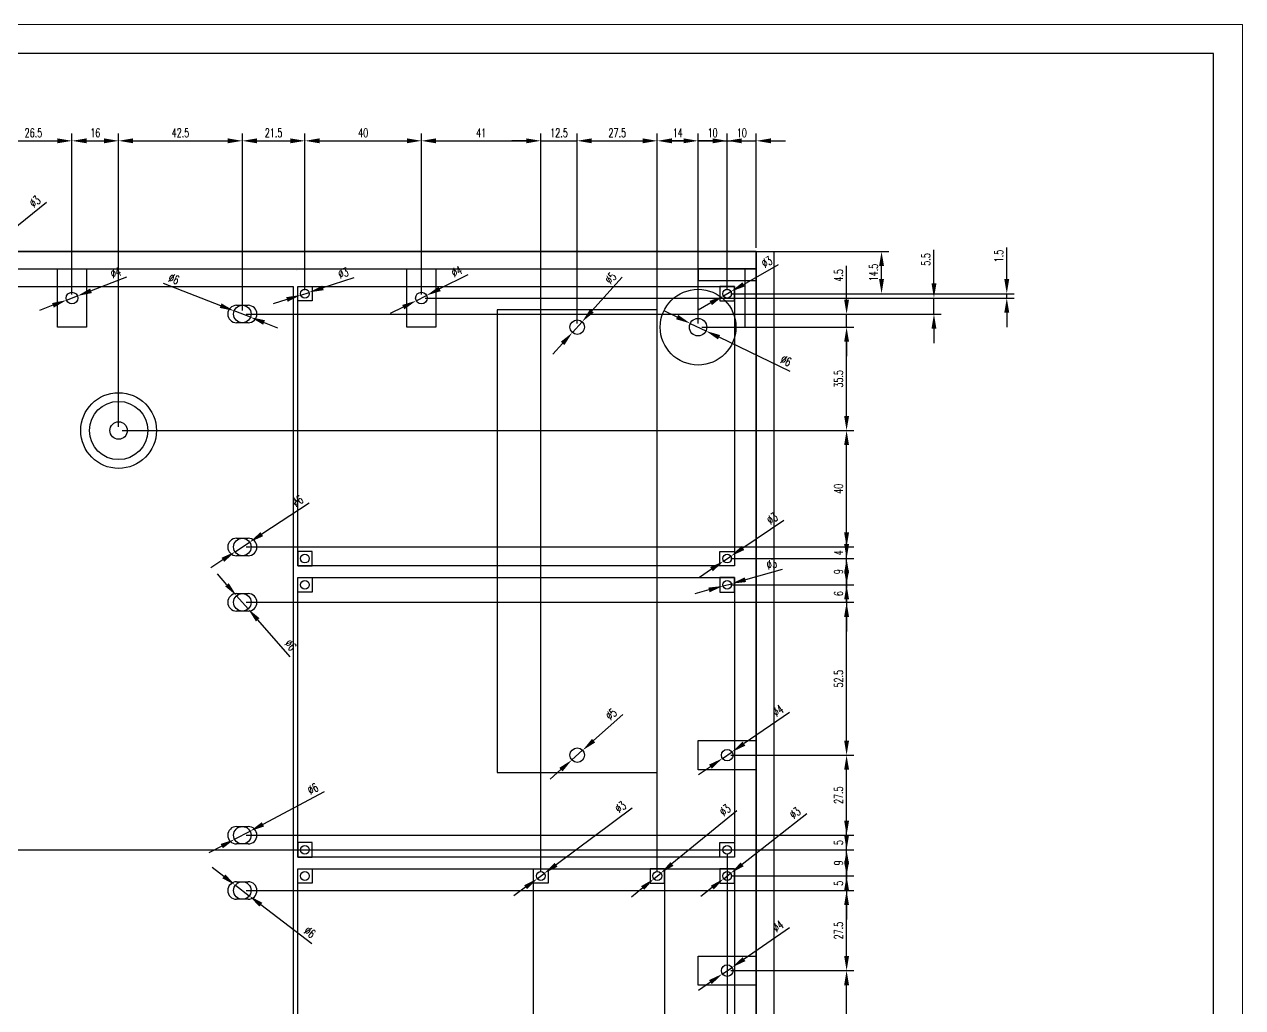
# Model space of a CAD drawing. Header units: millimetres. Extents: x 0 to 420, y 0 to 297.
# Drawn here: x 210.8 to 420, y 128.1 to 297 of the extents above; entities that cross this region are included whole.
import ezdxf

# ---------------------------------------------------------------- set-up
doc = ezdxf.new("R2010")
doc.units = ezdxf.units.MM
for name, color, linetype, lineweight in [('BZ', 4, 'Continuous', 15), ('CSX', 7, 'Continuous', 30), ('XSX', 7, 'Continuous', 15)]:
    doc.layers.add(name, color=color, linetype=linetype, lineweight=lineweight)
doc.layers.add('LKX', color=2, linetype='Continuous')
doc.styles.get("Standard").update_dxf_attribs({"font": 'txt.shx', "width": 0.67})
doc.dimstyles.new('ISO-25', dxfattribs={"dimtxt": 1.5, "dimasz": 2.5, "dimexe": 1.25, "dimexo": 0.625, "dimtad": 1, "dimlfac": 2, "dimdsep": 46, "dimtxsty": 'Standard', "dimcen": 2.5, "dimadec": 0, "dimazin": 0, "dimtfac": 1, "dimtmove": 0, "dimatfit": 3, "dimfxl": 1, "dimarcsym": 0})

# ---------------------------------------------------------------- blocks, each defined once
blk = doc.blocks.new('*D13')
at = {"layer": 'BZ', "color": 0, "lineweight": -2, "transparency": 16777216}
for p, q in [((205.75, 247.88), (205.75, 278.25)), ((219, 250.62), (219, 278.25)), ((208.25, 277), (216.5, 277))]:
    blk.add_line(p, q, dxfattribs=at)
at = {"layer": 'BZ', "color": 0, "transparency": 16777216}
for points in [[(208.25, 277.42), (208.25, 276.58), (205.75, 277)], [(216.5, 277.42), (216.5, 276.58), (219, 277)]]:
    blk.add_solid(points, dxfattribs=at)
at = {"layer": 'BZ', "color": 0, "transparency": 16777216, "insert": (212.38, 278.38), "char_height": 1.5, "attachment_point": 5}
blk.add_mtext('26.5', dxfattribs=at)
blk = doc.blocks.new('*D14')
at = {"layer": 'BZ', "color": 0, "lineweight": -2, "transparency": 16777216}
for p, q in [((219, 250.62), (219, 278.25)), ((227, 227.88), (227, 278.25)), ((221.5, 277), (224.5, 277))]:
    blk.add_line(p, q, dxfattribs=at)
at = {"layer": 'BZ', "color": 0, "transparency": 16777216}
for points in [[(221.5, 277.42), (221.5, 276.58), (219, 277)], [(224.5, 277.42), (224.5, 276.58), (227, 277)]]:
    blk.add_solid(points, dxfattribs=at)
at = {"layer": 'BZ', "color": 0, "transparency": 16777216, "insert": (223, 278.38), "char_height": 1.5, "attachment_point": 5}
blk.add_mtext('16', dxfattribs=at)
blk = doc.blocks.new('*D15')
at = {"layer": 'BZ', "color": 0, "lineweight": -2, "transparency": 16777216}
for p, q in [((227, 227.88), (227, 278.25)), ((248.25, 247.88), (248.25, 278.25)), ((229.5, 277), (245.75, 277))]:
    blk.add_line(p, q, dxfattribs=at)
at = {"layer": 'BZ', "color": 0, "transparency": 16777216}
for points in [[(229.5, 277.42), (229.5, 276.58), (227, 277)], [(245.75, 277.42), (245.75, 276.58), (248.25, 277)]]:
    blk.add_solid(points, dxfattribs=at)
at = {"layer": 'BZ', "color": 0, "transparency": 16777216, "insert": (237.62, 278.38), "char_height": 1.5, "attachment_point": 5}
blk.add_mtext('42.5', dxfattribs=at)
blk = doc.blocks.new('*D16')
at = {"layer": 'BZ', "color": 0, "lineweight": -2, "transparency": 16777216}
for p, q in [((248.25, 247.88), (248.25, 278.25)), ((259, 251.38), (259, 278.25)), ((250.75, 277), (256.5, 277))]:
    blk.add_line(p, q, dxfattribs=at)
at = {"layer": 'BZ', "color": 0, "transparency": 16777216}
for points in [[(250.75, 277.42), (250.75, 276.58), (248.25, 277)], [(256.5, 277.42), (256.5, 276.58), (259, 277)]]:
    blk.add_solid(points, dxfattribs=at)
at = {"layer": 'BZ', "color": 0, "transparency": 16777216, "insert": (253.62, 278.38), "char_height": 1.5, "attachment_point": 5}
blk.add_mtext('21.5', dxfattribs=at)
blk = doc.blocks.new('*D17')
at = {"layer": 'BZ', "color": 0, "lineweight": -2, "transparency": 16777216}
for p, q in [((259, 251.38), (259, 278.25)), ((279, 250.62), (279, 278.25)), ((261.5, 277), (276.5, 277))]:
    blk.add_line(p, q, dxfattribs=at)
at = {"layer": 'BZ', "color": 0, "transparency": 16777216}
for points in [[(261.5, 277.42), (261.5, 276.58), (259, 277)], [(276.5, 277.42), (276.5, 276.58), (279, 277)]]:
    blk.add_solid(points, dxfattribs=at)
at = {"layer": 'BZ', "color": 0, "transparency": 16777216, "insert": (269, 278.38), "char_height": 1.5, "attachment_point": 5}
blk.add_mtext('40', dxfattribs=at)
blk = doc.blocks.new('*D18')
at = {"layer": 'BZ', "color": 0, "lineweight": -2, "transparency": 16777216}
for p, q in [((279, 250.62), (279, 278.25)), ((299.5, 151.38), (299.5, 278.25)), ((281.5, 277), (297, 277))]:
    blk.add_line(p, q, dxfattribs=at)
at = {"layer": 'BZ', "color": 0, "transparency": 16777216}
for points in [[(281.5, 277.42), (281.5, 276.58), (279, 277)], [(297, 277.42), (297, 276.58), (299.5, 277)]]:
    blk.add_solid(points, dxfattribs=at)
at = {"layer": 'BZ', "color": 0, "transparency": 16777216, "insert": (289.25, 278.38), "char_height": 1.5, "attachment_point": 5}
blk.add_mtext('41', dxfattribs=at)
blk = doc.blocks.new('*D19')
at = {"layer": 'BZ', "color": 0, "lineweight": -2, "transparency": 16777216}
for p, q in [((299.5, 151.38), (299.5, 278.25)), ((305.75, 245.62), (305.75, 278.25)), ((297, 277), (294.5, 277)), ((299.5, 277), (305.75, 277)), ((308.25, 277), (310.75, 277))]:
    blk.add_line(p, q, dxfattribs=at)
at = {"layer": 'BZ', "color": 0, "transparency": 16777216}
for points in [[(297, 277.42), (297, 276.58), (299.5, 277)], [(308.25, 277.42), (308.25, 276.58), (305.75, 277)]]:
    blk.add_solid(points, dxfattribs=at)
at = {"layer": 'BZ', "color": 0, "transparency": 16777216, "insert": (302.62, 278.38), "char_height": 1.5, "attachment_point": 5}
blk.add_mtext('12.5', dxfattribs=at)
blk = doc.blocks.new('*D20')
at = {"layer": 'BZ', "color": 0, "lineweight": -2, "transparency": 16777216}
for p, q in [((305.75, 245.62), (305.75, 278.25)), ((319.5, 151.38), (319.5, 278.25)), ((308.25, 277), (317, 277))]:
    blk.add_line(p, q, dxfattribs=at)
at = {"layer": 'BZ', "color": 0, "transparency": 16777216}
for points in [[(308.25, 277.42), (308.25, 276.58), (305.75, 277)], [(317, 277.42), (317, 276.58), (319.5, 277)]]:
    blk.add_solid(points, dxfattribs=at)
at = {"layer": 'BZ', "color": 0, "transparency": 16777216, "insert": (312.62, 278.38), "char_height": 1.5, "attachment_point": 5}
blk.add_mtext('27.5', dxfattribs=at)
blk = doc.blocks.new('*D21')
at = {"layer": 'BZ', "color": 0, "lineweight": -2, "transparency": 16777216}
for p, q in [((319.5, 151.38), (319.5, 278.25)), ((326.5, 245.62), (326.5, 278.25)), ((322, 277), (324, 277))]:
    blk.add_line(p, q, dxfattribs=at)
at = {"layer": 'BZ', "color": 0, "transparency": 16777216}
for points in [[(322, 277.42), (322, 276.58), (319.5, 277)], [(324, 277.42), (324, 276.58), (326.5, 277)]]:
    blk.add_solid(points, dxfattribs=at)
at = {"layer": 'BZ', "color": 0, "transparency": 16777216, "insert": (323, 278.38), "char_height": 1.5, "attachment_point": 5}
blk.add_mtext('14', dxfattribs=at)
blk = doc.blocks.new('*D22')
at = {"layer": 'BZ', "color": 0, "lineweight": -2, "transparency": 16777216}
for p, q in [((326.5, 245.62), (326.5, 278.25)), ((331.5, 251.38), (331.5, 278.25)), ((324, 277), (321.5, 277)), ((326.5, 277), (331.5, 277)), ((334, 277), (336.5, 277))]:
    blk.add_line(p, q, dxfattribs=at)
at = {"layer": 'BZ', "color": 0, "transparency": 16777216}
for points in [[(324, 277.42), (324, 276.58), (326.5, 277)], [(334, 277.42), (334, 276.58), (331.5, 277)]]:
    blk.add_solid(points, dxfattribs=at)
at = {"layer": 'BZ', "color": 0, "transparency": 16777216, "insert": (329, 278.38), "char_height": 1.5, "attachment_point": 5}
blk.add_mtext('10', dxfattribs=at)
blk = doc.blocks.new('*D23')
at = {"layer": 'BZ', "color": 0, "lineweight": -2, "transparency": 16777216}
for p, q in [((331.5, 251.38), (331.5, 278.25)), ((336.5, 258.62), (336.5, 278.25)), ((329, 277), (326.5, 277)), ((331.5, 277), (336.5, 277)), ((339, 277), (341.5, 277))]:
    blk.add_line(p, q, dxfattribs=at)
at = {"layer": 'BZ', "color": 0, "transparency": 16777216}
for points in [[(329, 277.42), (329, 276.58), (331.5, 277)], [(339, 277.42), (339, 276.58), (336.5, 277)]]:
    blk.add_solid(points, dxfattribs=at)
at = {"layer": 'BZ', "color": 0, "transparency": 16777216, "insert": (334, 278.38), "char_height": 1.5, "attachment_point": 5}
blk.add_mtext('10', dxfattribs=at)
blk = doc.blocks.new('*D36')
at = {"layer": 'BZ', "color": 0, "lineweight": -2, "transparency": 16777216}
for p, q in [((332.13, 134.5), (353.25, 134.5)), ((352, 110.75), (352, 132)), ((248.88, 108.25), (353.25, 108.25))]:
    blk.add_line(p, q, dxfattribs=at)
at = {"layer": 'BZ', "color": 0, "transparency": 16777216}
for points in [[(351.58, 132), (352.42, 132), (352, 134.5)], [(351.58, 110.75), (352.42, 110.75), (352, 108.25)]]:
    blk.add_solid(points, dxfattribs=at)
at = {"layer": 'BZ', "color": 0, "transparency": 16777216, "insert": (350.63, 121.37), "char_height": 1.5, "attachment_point": 5, "rotation": 90}
blk.add_mtext('52.5', dxfattribs=at)
blk = doc.blocks.new('*D37')
at = {"layer": 'BZ', "color": 0, "lineweight": -2, "transparency": 16777216}
for p, q in [((248.88, 148.25), (353.25, 148.25)), ((352, 137), (352, 145.75)), ((332.13, 134.5), (353.25, 134.5))]:
    blk.add_line(p, q, dxfattribs=at)
at = {"layer": 'BZ', "color": 0, "transparency": 16777216}
for points in [[(351.58, 145.75), (352.42, 145.75), (352, 148.25)], [(351.58, 137), (352.42, 137), (352, 134.5)]]:
    blk.add_solid(points, dxfattribs=at)
at = {"layer": 'BZ', "color": 0, "transparency": 16777216, "insert": (350.63, 141.37), "char_height": 1.5, "attachment_point": 5, "rotation": 90}
blk.add_mtext('27.5', dxfattribs=at)
blk = doc.blocks.new('*D38')
at = {"layer": 'BZ', "color": 0, "lineweight": -2, "transparency": 16777216}
for p, q in [((352, 153.25), (352, 155.75)), ((332.13, 150.75), (353.25, 150.75)), ((352, 148.25), (352, 150.75)), ((248.88, 148.25), (353.25, 148.25)), ((352, 145.75), (352, 143.25))]:
    blk.add_line(p, q, dxfattribs=at)
at = {"layer": 'BZ', "color": 0, "transparency": 16777216}
for points in [[(351.58, 153.25), (352.42, 153.25), (352, 150.75)], [(351.58, 145.75), (352.42, 145.75), (352, 148.25)]]:
    blk.add_solid(points, dxfattribs=at)
at = {"layer": 'BZ', "color": 0, "transparency": 16777216, "insert": (350.63, 149.5), "char_height": 1.5, "attachment_point": 5, "rotation": 90}
blk.add_mtext('5', dxfattribs=at)
blk = doc.blocks.new('*D39')
at = {"layer": 'BZ', "color": 0, "lineweight": -2, "transparency": 16777216}
for p, q in [((352, 157.75), (352, 160.25)), ((195.88, 155.25), (353.25, 155.25)), ((352, 150.75), (352, 155.25)), ((332.13, 150.75), (353.25, 150.75)), ((352, 148.25), (352, 145.75))]:
    blk.add_line(p, q, dxfattribs=at)
at = {"layer": 'BZ', "color": 0, "transparency": 16777216}
for points in [[(351.58, 157.75), (352.42, 157.75), (352, 155.25)], [(351.58, 148.25), (352.42, 148.25), (352, 150.75)]]:
    blk.add_solid(points, dxfattribs=at)
at = {"layer": 'BZ', "color": 0, "transparency": 16777216, "insert": (350.63, 153), "char_height": 1.5, "attachment_point": 5, "rotation": 90}
blk.add_mtext('9', dxfattribs=at)
blk = doc.blocks.new('*D40')
at = {"layer": 'BZ', "color": 0, "lineweight": -2, "transparency": 16777216}
for p, q in [((352, 160.25), (352, 162.75)), ((248.88, 157.75), (353.25, 157.75)), ((352, 155.25), (352, 157.75)), ((195.88, 155.25), (353.25, 155.25)), ((352, 152.75), (352, 150.25))]:
    blk.add_line(p, q, dxfattribs=at)
at = {"layer": 'BZ', "color": 0, "transparency": 16777216}
for points in [[(351.58, 160.25), (352.42, 160.25), (352, 157.75)], [(351.58, 152.75), (352.42, 152.75), (352, 155.25)]]:
    blk.add_solid(points, dxfattribs=at)
at = {"layer": 'BZ', "color": 0, "transparency": 16777216, "insert": (350.63, 156.5), "char_height": 1.5, "attachment_point": 5, "rotation": 90}
blk.add_mtext('5', dxfattribs=at)
blk = doc.blocks.new('*D41')
at = {"layer": 'BZ', "color": 0, "lineweight": -2, "transparency": 16777216}
for p, q in [((332.13, 171.5), (353.25, 171.5)), ((352, 160.25), (352, 169)), ((248.88, 157.75), (353.25, 157.75))]:
    blk.add_line(p, q, dxfattribs=at)
at = {"layer": 'BZ', "color": 0, "transparency": 16777216}
for points in [[(351.58, 169), (352.42, 169), (352, 171.5)], [(351.58, 160.25), (352.42, 160.25), (352, 157.75)]]:
    blk.add_solid(points, dxfattribs=at)
at = {"layer": 'BZ', "color": 0, "transparency": 16777216, "insert": (350.63, 164.62), "char_height": 1.5, "attachment_point": 5, "rotation": 90}
blk.add_mtext('27.5', dxfattribs=at)
blk = doc.blocks.new('*D42')
at = {"layer": 'BZ', "color": 0, "lineweight": -2, "transparency": 16777216}
for p, q in [((248.88, 197.75), (353.25, 197.75)), ((352, 174), (352, 195.25)), ((332.13, 171.5), (353.25, 171.5))]:
    blk.add_line(p, q, dxfattribs=at)
at = {"layer": 'BZ', "color": 0, "transparency": 16777216}
for points in [[(351.58, 195.25), (352.42, 195.25), (352, 197.75)], [(351.58, 174), (352.42, 174), (352, 171.5)]]:
    blk.add_solid(points, dxfattribs=at)
at = {"layer": 'BZ', "color": 0, "transparency": 16777216, "insert": (350.63, 184.62), "char_height": 1.5, "attachment_point": 5, "rotation": 90}
blk.add_mtext('52.5', dxfattribs=at)
blk = doc.blocks.new('*D43')
at = {"layer": 'BZ', "color": 0, "lineweight": -2, "transparency": 16777216}
for p, q in [((352, 203.25), (352, 205.75)), ((332.13, 200.75), (353.25, 200.75)), ((352, 197.75), (352, 200.75)), ((248.88, 197.75), (353.25, 197.75)), ((352, 195.25), (352, 192.75))]:
    blk.add_line(p, q, dxfattribs=at)
at = {"layer": 'BZ', "color": 0, "transparency": 16777216}
for points in [[(351.58, 203.25), (352.42, 203.25), (352, 200.75)], [(351.58, 195.25), (352.42, 195.25), (352, 197.75)]]:
    blk.add_solid(points, dxfattribs=at)
at = {"layer": 'BZ', "color": 0, "transparency": 16777216, "insert": (350.63, 199.25), "char_height": 1.5, "attachment_point": 5, "rotation": 90}
blk.add_mtext('6', dxfattribs=at)
blk = doc.blocks.new('*D44')
at = {"layer": 'BZ', "color": 0, "lineweight": -2, "transparency": 16777216}
for p, q in [((352, 207.75), (352, 210.25)), ((332.13, 205.25), (353.25, 205.25)), ((352, 200.75), (352, 205.25)), ((332.13, 200.75), (353.25, 200.75)), ((352, 198.25), (352, 195.75))]:
    blk.add_line(p, q, dxfattribs=at)
at = {"layer": 'BZ', "color": 0, "transparency": 16777216}
for points in [[(351.58, 207.75), (352.42, 207.75), (352, 205.25)], [(351.58, 198.25), (352.42, 198.25), (352, 200.75)]]:
    blk.add_solid(points, dxfattribs=at)
at = {"layer": 'BZ', "color": 0, "transparency": 16777216, "insert": (350.63, 203), "char_height": 1.5, "attachment_point": 5, "rotation": 90}
blk.add_mtext('9', dxfattribs=at)
blk = doc.blocks.new('*D45')
at = {"layer": 'BZ', "color": 0, "lineweight": -2, "transparency": 16777216}
for p, q in [((352, 209.75), (352, 212.25)), ((248.88, 207.25), (353.25, 207.25)), ((352, 205.25), (352, 207.25)), ((332.13, 205.25), (353.25, 205.25)), ((352, 202.75), (352, 200.25))]:
    blk.add_line(p, q, dxfattribs=at)
at = {"layer": 'BZ', "color": 0, "transparency": 16777216}
for points in [[(351.58, 209.75), (352.42, 209.75), (352, 207.25)], [(351.58, 202.75), (352.42, 202.75), (352, 205.25)]]:
    blk.add_solid(points, dxfattribs=at)
at = {"layer": 'BZ', "color": 0, "transparency": 16777216, "insert": (350.63, 206.25), "char_height": 1.5, "attachment_point": 5, "rotation": 90}
blk.add_mtext('4', dxfattribs=at)
blk = doc.blocks.new('*D46')
at = {"layer": 'BZ', "color": 0, "lineweight": -2, "transparency": 16777216}
for p, q in [((227.63, 227.25), (353.25, 227.25)), ((352, 209.75), (352, 224.75)), ((248.88, 207.25), (353.25, 207.25))]:
    blk.add_line(p, q, dxfattribs=at)
at = {"layer": 'BZ', "color": 0, "transparency": 16777216}
for points in [[(351.58, 224.75), (352.42, 224.75), (352, 227.25)], [(351.58, 209.75), (352.42, 209.75), (352, 207.25)]]:
    blk.add_solid(points, dxfattribs=at)
at = {"layer": 'BZ', "color": 0, "transparency": 16777216, "insert": (350.63, 217.25), "char_height": 1.5, "attachment_point": 5, "rotation": 90}
blk.add_mtext('40', dxfattribs=at)
blk = doc.blocks.new('*D47')
at = {"layer": 'BZ', "color": 0, "lineweight": -2, "transparency": 16777216}
for p, q in [((327.13, 245), (353.25, 245)), ((352, 229.75), (352, 242.5)), ((227.63, 227.25), (353.25, 227.25))]:
    blk.add_line(p, q, dxfattribs=at)
at = {"layer": 'BZ', "color": 0, "transparency": 16777216}
for points in [[(351.58, 242.5), (352.42, 242.5), (352, 245)], [(351.58, 229.75), (352.42, 229.75), (352, 227.25)]]:
    blk.add_solid(points, dxfattribs=at)
at = {"layer": 'BZ', "color": 0, "transparency": 16777216, "insert": (350.63, 236.12), "char_height": 1.5, "attachment_point": 5, "rotation": 90}
blk.add_mtext('35.5', dxfattribs=at)
blk = doc.blocks.new('*D48')
at = {"layer": 'BZ', "color": 0, "lineweight": -2, "transparency": 16777216}
for p, q in [((352, 249.75), (352, 255.51)), ((248.88, 247.25), (353.25, 247.25)), ((352, 245), (352, 247.25)), ((327.13, 245), (353.25, 245)), ((352, 242.5), (352, 240))]:
    blk.add_line(p, q, dxfattribs=at)
at = {"layer": 'BZ', "color": 0, "transparency": 16777216}
for points in [[(351.58, 249.75), (352.42, 249.75), (352, 247.25)], [(351.58, 242.5), (352.42, 242.5), (352, 245)]]:
    blk.add_solid(points, dxfattribs=at)
at = {"layer": 'BZ', "color": 0, "transparency": 16777216, "insert": (350.63, 253.88), "char_height": 1.5, "attachment_point": 5, "rotation": 90}
blk.add_mtext('4.5', dxfattribs=at)
blk = doc.blocks.new('*D49')
at = {"layer": 'BZ', "color": 0, "lineweight": -2, "transparency": 16777216}
for p, q in [((367, 252.5), (367, 258.26)), ((279.63, 250), (368.25, 250)), ((367, 247.25), (367, 250)), ((248.88, 247.25), (368.25, 247.25)), ((367, 244.75), (367, 242.25))]:
    blk.add_line(p, q, dxfattribs=at)
at = {"layer": 'BZ', "color": 0, "transparency": 16777216}
for points in [[(366.58, 252.5), (367.42, 252.5), (367, 250)], [(366.58, 244.75), (367.42, 244.75), (367, 247.25)]]:
    blk.add_solid(points, dxfattribs=at)
at = {"layer": 'BZ', "color": 0, "transparency": 16777216, "insert": (365.62, 256.63), "char_height": 1.5, "attachment_point": 5, "rotation": 90}
blk.add_mtext('5.5', dxfattribs=at)
blk = doc.blocks.new('*D50')
at = {"layer": 'BZ', "color": 0, "lineweight": -2, "transparency": 16777216}
for p, q in [((379.5, 253.25), (379.5, 258.68)), ((279.63, 250), (380.75, 250)), ((332.13, 250.75), (380.75, 250.75)), ((379.5, 250), (379.5, 250.75)), ((379.5, 247.5), (379.5, 245))]:
    blk.add_line(p, q, dxfattribs=at)
at = {"layer": 'BZ', "color": 0, "transparency": 16777216}
for points in [[(379.08, 253.25), (379.92, 253.25), (379.5, 250.75)], [(379.08, 247.5), (379.92, 247.5), (379.5, 250)]]:
    blk.add_solid(points, dxfattribs=at)
at = {"layer": 'BZ', "color": 0, "transparency": 16777216, "insert": (378.12, 257.21), "char_height": 1.5, "attachment_point": 5, "rotation": 90}
blk.add_mtext('1.5', dxfattribs=at)
blk = doc.blocks.new('*D51')
at = {"layer": 'BZ', "color": 0, "lineweight": -2, "transparency": 16777216}
for p, q in [((337.13, 258), (359.25, 258)), ((358, 253.25), (358, 255.5)), ((332.13, 250.75), (359.25, 250.75))]:
    blk.add_line(p, q, dxfattribs=at)
at = {"layer": 'BZ', "color": 0, "transparency": 16777216}
for points in [[(357.58, 255.5), (358.42, 255.5), (358, 258)], [(357.58, 253.25), (358.42, 253.25), (358, 250.75)]]:
    blk.add_solid(points, dxfattribs=at)
at = {"layer": 'BZ', "color": 0, "transparency": 16777216, "insert": (356.62, 254.38), "char_height": 1.5, "attachment_point": 5, "rotation": 90}
blk.add_mtext('14.5', dxfattribs=at)
blk = doc.blocks.new('*D52')
at = {"layer": 'BZ', "color": 0, "lineweight": -2, "transparency": 16777216}
for p, q in [((340.27, 255.72), (334.33, 252.35)), ((330.85, 250.38), (332.15, 251.12)), ((328.67, 249.15), (326.5, 247.92))]:
    blk.add_line(p, q, dxfattribs=at)
at = {"layer": 'BZ', "color": 0, "transparency": 16777216}
for points in [[(334.12, 252.71), (334.53, 251.99), (332.15, 251.12)], [(328.47, 249.51), (328.88, 248.79), (330.85, 250.38)]]:
    blk.add_solid(points, dxfattribs=at)
at = {"layer": 'BZ', "color": 0, "transparency": 16777216, "insert": (338.32, 256.2), "char_height": 1.5, "attachment_point": 5, "rotation": 29.5388}
blk.add_mtext('∅3', dxfattribs=at)
blk = doc.blocks.new('*D53')
at = {"layer": 'BZ', "color": 0, "lineweight": -2, "transparency": 16777216}
for p, q in [((322.9, 246.74), (320.65, 247.83)), ((325.15, 245.65), (327.85, 244.35)), ((342.32, 237.36), (330.1, 243.26))]:
    blk.add_line(p, q, dxfattribs=at)
at = {"layer": 'BZ', "color": 0, "transparency": 16777216}
for points in [[(323.08, 247.11), (322.72, 246.36), (325.15, 245.65)], [(330.28, 243.64), (329.92, 242.89), (327.85, 244.35)]]:
    blk.add_solid(points, dxfattribs=at)
at = {"layer": 'BZ', "color": 0, "transparency": 16777216, "insert": (341.6, 239.24), "char_height": 1.5, "attachment_point": 5, "rotation": 334.2307}
blk.add_mtext('∅6', dxfattribs=at)
blk = doc.blocks.new('*D54')
at = {"layer": 'BZ', "color": 0, "lineweight": -2, "transparency": 16777216}
for p, q in [((313.48, 253.59), (308.26, 247.79)), ((304.91, 244.07), (306.59, 245.93)), ((303.24, 242.21), (301.57, 240.35))]:
    blk.add_line(p, q, dxfattribs=at)
at = {"layer": 'BZ', "color": 0, "transparency": 16777216}
for points in [[(307.95, 248.07), (308.57, 247.51), (306.59, 245.93)], [(302.93, 242.49), (303.55, 241.93), (304.91, 244.07)]]:
    blk.add_solid(points, dxfattribs=at)
at = {"layer": 'BZ', "color": 0, "transparency": 16777216, "insert": (311.48, 253.42), "char_height": 1.5, "attachment_point": 5, "rotation": 48.0128}
blk.add_mtext('∅5', dxfattribs=at)
blk = doc.blocks.new('*D55')
at = {"layer": 'BZ', "color": 0, "lineweight": -2, "transparency": 16777216}
for p, q in [((286.98, 253.99), (282.13, 251.57)), ((278.11, 249.55), (279.89, 250.45)), ((275.87, 248.43), (273.63, 247.32))]:
    blk.add_line(p, q, dxfattribs=at)
at = {"layer": 'BZ', "color": 0, "transparency": 16777216}
for points in [[(281.94, 251.94), (282.32, 251.19), (279.89, 250.45)], [(275.68, 248.81), (276.06, 248.06), (278.11, 249.55)]]:
    blk.add_solid(points, dxfattribs=at)
at = {"layer": 'BZ', "color": 0, "transparency": 16777216, "insert": (285.06, 254.57), "char_height": 1.5, "attachment_point": 5, "rotation": 26.5651}
blk.add_mtext('∅4', dxfattribs=at)
blk = doc.blocks.new('*D56')
at = {"layer": 'BZ', "color": 0, "lineweight": -2, "transparency": 16777216}
for p, q in [((267.39, 253.45), (262.09, 251.74)), ((255.91, 249.76), (253.53, 248.99)), ((258.29, 250.52), (259.71, 250.98))]:
    blk.add_line(p, q, dxfattribs=at)
at = {"layer": 'BZ', "color": 0, "transparency": 16777216}
for points in [[(261.97, 252.14), (262.22, 251.35), (259.71, 250.98)], [(255.78, 250.15), (256.03, 249.36), (258.29, 250.52)]]:
    blk.add_solid(points, dxfattribs=at)
at = {"layer": 'BZ', "color": 0, "transparency": 16777216, "insert": (265.58, 254.31), "char_height": 1.5, "attachment_point": 5, "rotation": 17.8189}
blk.add_mtext('∅3', dxfattribs=at)
blk = doc.blocks.new('*D57')
at = {"layer": 'BZ', "color": 0, "lineweight": -2, "transparency": 16777216}
for p, q in [((341.21, 211.82), (334.19, 207.07)), ((330.88, 204.83), (332.12, 205.67)), ((328.81, 203.43), (326.74, 202.03))]:
    blk.add_line(p, q, dxfattribs=at)
at = {"layer": 'BZ', "color": 0, "transparency": 16777216}
for points in [[(333.96, 207.42), (334.43, 206.73), (332.12, 205.67)], [(328.57, 203.77), (329.04, 203.08), (330.88, 204.83)]]:
    blk.add_solid(points, dxfattribs=at)
at = {"layer": 'BZ', "color": 0, "transparency": 16777216, "insert": (339.23, 212.14), "char_height": 1.5, "attachment_point": 5, "rotation": 34.0772}
blk.add_mtext('∅3', dxfattribs=at)
blk = doc.blocks.new('*D58')
at = {"layer": 'BZ', "color": 0, "lineweight": -2, "transparency": 16777216}
for p, q in [((340.91, 203.4), (334.63, 201.63)), ((330.78, 200.55), (332.22, 200.95)), ((328.37, 199.87), (325.96, 199.19))]:
    blk.add_line(p, q, dxfattribs=at)
at = {"layer": 'BZ', "color": 0, "transparency": 16777216}
for points in [[(334.52, 202.03), (334.74, 201.23), (332.22, 200.95)], [(328.26, 200.27), (328.48, 199.47), (330.78, 200.55)]]:
    blk.add_solid(points, dxfattribs=at)
at = {"layer": 'BZ', "color": 0, "transparency": 16777216, "insert": (339.13, 204.32), "char_height": 1.5, "attachment_point": 5, "rotation": 15.7086}
blk.add_mtext('∅3', dxfattribs=at)
blk = doc.blocks.new('*D59')
at = {"layer": 'BZ', "color": 0, "lineweight": -2, "transparency": 16777216}
for p, q in [((342.21, 178.83), (334.39, 173.48)), ((330.67, 170.94), (332.33, 172.06)), ((328.61, 169.52), (326.55, 168.11))]:
    blk.add_line(p, q, dxfattribs=at)
at = {"layer": 'BZ', "color": 0, "transparency": 16777216}
for points in [[(334.15, 173.82), (334.62, 173.13), (332.33, 172.06)], [(328.38, 169.87), (328.85, 169.18), (330.67, 170.94)]]:
    blk.add_solid(points, dxfattribs=at)
at = {"layer": 'BZ', "color": 0, "transparency": 16777216, "insert": (340.22, 179.13), "char_height": 1.5, "attachment_point": 5, "rotation": 34.3803}
blk.add_mtext('∅4', dxfattribs=at)
blk = doc.blocks.new('*D60')
at = {"layer": 'BZ', "color": 0, "lineweight": -2, "transparency": 16777216}
for p, q in [((345.15, 161.4), (334.06, 152.75)), ((330.91, 150.29), (332.09, 151.21)), ((328.94, 148.75), (326.97, 147.21))]:
    blk.add_line(p, q, dxfattribs=at)
at = {"layer": 'BZ', "color": 0, "transparency": 16777216}
for points in [[(333.81, 153.08), (334.32, 152.42), (332.09, 151.21)], [(328.68, 149.08), (329.19, 148.42), (330.91, 150.29)]]:
    blk.add_solid(points, dxfattribs=at)
at = {"layer": 'BZ', "color": 0, "transparency": 16777216, "insert": (343.15, 161.58), "char_height": 1.5, "attachment_point": 5, "rotation": 37.9542}
blk.add_mtext('∅3', dxfattribs=at)
blk = doc.blocks.new('*D61')
at = {"layer": 'BZ', "color": 0, "lineweight": -2, "transparency": 16777216}
for p, q in [((333.13, 161.93), (322.01, 152.81)), ((318.92, 150.27), (320.08, 151.23)), ((316.99, 148.69), (315.05, 147.1))]:
    blk.add_line(p, q, dxfattribs=at)
at = {"layer": 'BZ', "color": 0, "transparency": 16777216}
for points in [[(321.75, 153.13), (322.28, 152.49), (320.08, 151.23)], [(316.72, 149.01), (317.25, 148.37), (318.92, 150.27)]]:
    blk.add_solid(points, dxfattribs=at)
at = {"layer": 'BZ', "color": 0, "transparency": 16777216, "insert": (331.13, 162.06), "char_height": 1.5, "attachment_point": 5, "rotation": 39.3518}
blk.add_mtext('∅3', dxfattribs=at)
blk = doc.blocks.new('*D62')
at = {"layer": 'BZ', "color": 0, "lineweight": -2, "transparency": 16777216}
for p, q in [((315.17, 162.37), (302.11, 152.69)), ((298.9, 150.3), (300.1, 151.2)), ((296.89, 148.81), (294.88, 147.33))]:
    blk.add_line(p, q, dxfattribs=at)
at = {"layer": 'BZ', "color": 0, "transparency": 16777216}
for points in [[(301.86, 153.02), (302.36, 152.35), (300.1, 151.2)], [(296.64, 149.15), (297.14, 148.48), (298.9, 150.3)]]:
    blk.add_solid(points, dxfattribs=at)
at = {"layer": 'BZ', "color": 0, "transparency": 16777216, "insert": (313.18, 162.6), "char_height": 1.5, "attachment_point": 5, "rotation": 36.5525}
blk.add_mtext('∅3', dxfattribs=at)
blk = doc.blocks.new('*D63')
at = {"layer": 'BZ', "color": 0, "lineweight": -2, "transparency": 16777216}
for p, q in [((262.29, 165.18), (251.79, 159.62)), ((246.92, 157.05), (249.58, 158.45)), ((244.71, 155.88), (242.51, 154.71))]:
    blk.add_line(p, q, dxfattribs=at)
at = {"layer": 'BZ', "color": 0, "transparency": 16777216}
for points in [[(251.59, 159.99), (251.98, 159.25), (249.58, 158.45)], [(244.52, 156.25), (244.91, 155.51), (246.92, 157.05)]]:
    blk.add_solid(points, dxfattribs=at)
at = {"layer": 'BZ', "color": 0, "transparency": 16777216, "insert": (260.36, 165.72), "char_height": 1.5, "attachment_point": 5, "rotation": 27.8973}
blk.add_mtext('∅6', dxfattribs=at)
blk = doc.blocks.new('*D64')
at = {"layer": 'BZ', "color": 0, "lineweight": -2, "transparency": 16777216}
for p, q in [((245.61, 200.75), (243.96, 202.63)), ((247.26, 198.88), (249.24, 196.62)), ((256.47, 188.4), (250.89, 194.75))]:
    blk.add_line(p, q, dxfattribs=at)
at = {"layer": 'BZ', "color": 0, "transparency": 16777216}
for points in [[(245.92, 201.03), (245.3, 200.48), (247.26, 198.88)], [(251.2, 195.02), (250.58, 194.47), (249.24, 196.62)]]:
    blk.add_solid(points, dxfattribs=at)
at = {"layer": 'BZ', "color": 0, "transparency": 16777216, "insert": (256.53, 190.41), "char_height": 1.5, "attachment_point": 5, "rotation": 311.3086}
blk.add_mtext('∅6', dxfattribs=at)
blk = doc.blocks.new('*D65')
at = {"layer": 'BZ', "color": 0, "lineweight": -2, "transparency": 16777216}
for p, q in [((245.08, 150.69), (243.09, 152.21)), ((247.06, 149.16), (249.44, 147.34)), ((260.16, 139.11), (251.42, 145.81))]:
    blk.add_line(p, q, dxfattribs=at)
at = {"layer": 'BZ', "color": 0, "transparency": 16777216}
for points in [[(245.33, 151.02), (244.82, 150.35), (247.06, 149.16)], [(251.68, 146.15), (251.17, 145.48), (249.44, 147.34)]]:
    blk.add_solid(points, dxfattribs=at)
at = {"layer": 'BZ', "color": 0, "transparency": 16777216, "insert": (259.84, 141.09), "char_height": 1.5, "attachment_point": 5, "rotation": 322.4959}
blk.add_mtext('∅6', dxfattribs=at)
blk = doc.blocks.new('*D66')
at = {"layer": 'BZ', "color": 0, "lineweight": -2, "transparency": 16777216}
for p, q in [((342.21, 141.83), (334.39, 136.48)), ((330.67, 133.94), (332.33, 135.06)), ((328.61, 132.52), (326.55, 131.11))]:
    blk.add_line(p, q, dxfattribs=at)
at = {"layer": 'BZ', "color": 0, "transparency": 16777216}
for points in [[(334.15, 136.82), (334.62, 136.13), (332.33, 135.06)], [(328.38, 132.87), (328.85, 132.18), (330.67, 133.94)]]:
    blk.add_solid(points, dxfattribs=at)
at = {"layer": 'BZ', "color": 0, "transparency": 16777216, "insert": (340.22, 142.13), "char_height": 1.5, "attachment_point": 5, "rotation": 34.3803}
blk.add_mtext('∅4', dxfattribs=at)
blk = doc.blocks.new('*D79')
at = {"layer": 'BZ', "color": 0, "lineweight": -2, "transparency": 16777216}
for p, q in [((234.64, 252.53), (244.52, 248.7)), ((249.65, 246.71), (246.85, 247.79)), ((251.98, 245.8), (254.31, 244.9))]:
    blk.add_line(p, q, dxfattribs=at)
at = {"layer": 'BZ', "color": 0, "transparency": 16777216}
for points in [[(244.67, 249.08), (244.37, 248.31), (246.85, 247.79)], [(252.13, 246.19), (251.83, 245.42), (249.65, 246.71)]]:
    blk.add_solid(points, dxfattribs=at)
at = {"layer": 'BZ', "color": 0, "transparency": 16777216, "insert": (236.5, 253.28), "char_height": 1.5, "attachment_point": 5, "rotation": 338.8059}
blk.add_mtext('∅6', dxfattribs=at)
blk = doc.blocks.new('*D80')
at = {"layer": 'BZ', "color": 0, "lineweight": -2, "transparency": 16777216}
for p, q in [((228.37, 253.59), (222.27, 251.25)), ((218.07, 249.64), (219.93, 250.36)), ((215.73, 248.75), (213.4, 247.85))]:
    blk.add_line(p, q, dxfattribs=at)
at = {"layer": 'BZ', "color": 0, "transparency": 16777216}
for points in [[(222.12, 251.64), (222.42, 250.86), (219.93, 250.36)], [(215.58, 249.14), (215.88, 248.36), (218.07, 249.64)]]:
    blk.add_solid(points, dxfattribs=at)
at = {"layer": 'BZ', "color": 0, "transparency": 16777216, "insert": (226.51, 254.35), "char_height": 1.5, "attachment_point": 5, "rotation": 20.9475}
blk.add_mtext('∅4', dxfattribs=at)
blk = doc.blocks.new('*D81')
at = {"layer": 'BZ', "color": 0, "lineweight": -2, "transparency": 16777216}
for p, q in [((214.64, 266.42), (197.78, 252.79)), ((194.67, 250.28), (195.83, 251.22)), ((192.72, 248.71), (190.78, 247.14))]:
    blk.add_line(p, q, dxfattribs=at)
at = {"layer": 'BZ', "color": 0, "transparency": 16777216}
for points in [[(197.52, 253.12), (198.04, 252.47), (195.83, 251.22)], [(192.46, 249.03), (192.98, 248.38), (194.67, 250.28)]]:
    blk.add_solid(points, dxfattribs=at)
at = {"layer": 'BZ', "color": 0, "transparency": 16777216, "insert": (212.64, 266.57), "char_height": 1.5, "attachment_point": 5, "rotation": 38.9458}
blk.add_mtext('∅3', dxfattribs=at)
blk = doc.blocks.new('*D87')
at = {"layer": 'BZ', "color": 0, "lineweight": -2, "transparency": 16777216}
for p, q in [((259.72, 214.8), (251.59, 209.45)), ((247, 206.43), (249.5, 208.07)), ((244.91, 205.05), (242.82, 203.68))]:
    blk.add_line(p, q, dxfattribs=at)
at = {"layer": 'BZ', "color": 0, "transparency": 16777216}
for points in [[(251.36, 209.8), (251.82, 209.1), (249.5, 208.07)], [(244.68, 205.4), (245.14, 204.7), (247, 206.43)]]:
    blk.add_solid(points, dxfattribs=at)
at = {"layer": 'BZ', "color": 0, "transparency": 16777216, "insert": (257.74, 215.15), "char_height": 1.5, "attachment_point": 5, "rotation": 33.3664}
blk.add_mtext('∅6', dxfattribs=at)
blk = doc.blocks.new('*D88')
at = {"layer": 'BZ', "color": 0, "lineweight": -2, "transparency": 16777216}
for p, q in [((313.59, 178.47), (308.55, 173.99)), ((304.82, 170.67), (306.68, 172.33)), ((302.95, 169.01), (301.08, 167.35))]:
    blk.add_line(p, q, dxfattribs=at)
at = {"layer": 'BZ', "color": 0, "transparency": 16777216}
for points in [[(308.28, 174.3), (308.83, 173.68), (306.68, 172.33)], [(302.67, 169.32), (303.22, 168.7), (304.82, 170.67)]]:
    blk.add_solid(points, dxfattribs=at)
at = {"layer": 'BZ', "color": 0, "transparency": 16777216, "insert": (311.59, 178.53), "char_height": 1.5, "attachment_point": 5, "rotation": 41.6335}
blk.add_mtext('∅5', dxfattribs=at)
blk = doc.blocks.new('*D91')
at = {"layer": 'BZ', "color": 0, "lineweight": -2, "transparency": 16777216}
for p, q in [((331.5, 154.62), (331.5, 117.25)), ((336.5, 154.62), (336.5, 117.25)), ((329, 118.5), (326.5, 118.5)), ((331.5, 118.5), (336.5, 118.5)), ((339, 118.5), (341.5, 118.5))]:
    blk.add_line(p, q, dxfattribs=at)
at = {"layer": 'BZ', "color": 0, "transparency": 16777216}
for points in [[(329, 118.92), (329, 118.08), (331.5, 118.5)], [(339, 118.92), (339, 118.08), (336.5, 118.5)]]:
    blk.add_solid(points, dxfattribs=at)
at = {"layer": 'BZ', "color": 0, "transparency": 16777216, "insert": (334, 119.88), "char_height": 1.5, "attachment_point": 5}
blk.add_mtext('10', dxfattribs=at)

msp = doc.modelspace()

# ---------------------------------------------------------------- linework, layer by layer
at = {"layer": 'CSX'}
for points in [[(25, 5), (415, 5), (415, 292), (25, 292)], [(101.5, 258), (336.5, 258), (336.5, 48), (101.5, 48)]]:
    msp.add_lwpolyline(points, close=True, dxfattribs=at)
for centre, radius in [((259, 250.75), 0.75), ((331.5, 250.75), 0.75), ((219, 250), 1), ((279, 250), 1), ((248.25, 247.25), 1.5), ((305.75, 245), 1.25), ((326.5, 245), 1.5), ((227, 227.25), 1.5), ((248.25, 207.25), 1.5), ((259, 205.25), 0.75), ((331.5, 205.25), 0.75), ((259, 200.75), 0.75), ((331.5, 200.75), 0.75), ((248.25, 197.75), 1.5), ((305.75, 171.5), 1.25), ((331.5, 171.5), 1), ((248.25, 157.75), 1.5), ((259, 155.25), 0.75), ((331.5, 155.25), 0.75), ((259, 150.75), 0.75), ((299.5, 150.75), 0.75), ((319.5, 150.75), 0.75), ((331.5, 150.75), 0.75), ((248.25, 148.25), 1.5), ((331.5, 134.5), 1)]:
    msp.add_circle(centre, radius, dxfattribs=at)
at = {"layer": 'LKX'}
for p, q in [((247.25, 248.75), (249.25, 248.75)), ((249.25, 245.75), (247.25, 245.75)), ((247.25, 208.75), (249.25, 208.75)), ((249.25, 205.75), (247.25, 205.75)), ((247.25, 199.25), (249.25, 199.25)), ((249.25, 196.25), (247.25, 196.25)), ((247.25, 159.25), (249.25, 159.25)), ((249.25, 156.25), (247.25, 156.25)), ((247.25, 149.75), (249.25, 149.75)), ((249.25, 146.75), (247.25, 146.75))]:
    msp.add_line(p, q, dxfattribs=at)
for points in [[(101.5, 255), (336.5, 255), (336.5, 258), (101.5, 258)], [(336.5, 258), (339.5, 258), (339.5, 48), (336.5, 48)], [(216.5, 255), (221.5, 255), (221.5, 245), (216.5, 245)], [(257.5, 254.6703), (257.5, 254.6703), (257.5, 254.6703), (257.5, 254.6703)], [(276.5, 255), (281.5, 255), (281.5, 245), (276.5, 245)], [(336.5, 255), (326.5, 255), (326.5, 253), (336.5, 253)], [(336.5, 255), (334.5, 255), (334.5, 245), (336.5, 245)], [(197, 252), (257, 252), (257, 54), (197, 54)], [(257.75, 252), (332.75, 252), (332.75, 204), (257.75, 204)], [(257.75, 252), (260.25, 252), (260.25, 249.5), (257.75, 249.5)], [(332.75, 252), (330.25, 252), (330.25, 249.5), (332.75, 249.5)], [(292, 168.5), (319.5, 168.5), (319.5, 248), (292, 248)], [(257.75, 204), (260.25, 204), (260.25, 206.5), (257.75, 206.5)], [(332.75, 204), (330.25, 204), (330.25, 206.5), (332.75, 206.5)], [(257.75, 202), (332.75, 202), (332.75, 154), (257.75, 154)], [(257.75, 202), (260.25, 202), (260.25, 199.5), (257.75, 199.5)], [(332.75, 202), (330.25, 202), (330.25, 199.5), (332.75, 199.5)], [(336.5, 169), (326.5, 169), (326.5, 174), (336.5, 174)], [(257.75, 154), (260.25, 154), (260.25, 156.5), (257.75, 156.5)], [(332.75, 154), (330.25, 154), (330.25, 156.5), (332.75, 156.5)], [(257.75, 152), (332.75, 152), (332.75, 104), (257.75, 104)], [(257.75, 152), (260.25, 152), (260.25, 149.5), (257.75, 149.5)], [(298.25, 152), (300.75, 152), (300.75, 149.5), (298.25, 149.5)], [(298.25, 152), (320.75, 152), (320.75, 73), (298.25, 73)], [(320.75, 152), (318.25, 152), (318.25, 149.5), (320.75, 149.5)], [(332.75, 152), (330.25, 152), (330.25, 149.5), (332.75, 149.5)], [(336.5, 132), (326.5, 132), (326.5, 137), (336.5, 137)]]:
    msp.add_lwpolyline(points, close=True, dxfattribs=at)
for centre, radius in [((326.5, 245), 6.5), ((227, 227.25), 6.5), ((227, 227.25), 5)]:
    msp.add_circle(centre, radius, dxfattribs=at)
for centre, start, end in [((247.25, 247.25), 90, 270), ((249.25, 247.25), 270, 90), ((247.25, 207.25), 90, 270), ((249.25, 207.25), 270, 90), ((247.25, 197.75), 90, 270), ((249.25, 197.75), 270, 90), ((247.25, 157.75), 90, 270), ((249.25, 157.75), 270, 90), ((247.25, 148.25), 90, 270), ((249.25, 148.25), 270, 90)]:
    msp.add_arc(centre, 1.5, start, end, dxfattribs=at)
at = {"layer": 'XSX'}
msp.add_lwpolyline([(0, 0), (420, 0), (420, 297), (0, 297)], close=True, dxfattribs=at)

# ---------------------------------------------------------------- dimensions: what is measured, and where the dimension line sits
at = {"layer": 'BZ'}
for base, p1, p2, picture, middle in [((219, 277), (205.75, 247.25), (219, 250), '*D13', (212.375, 278.375)), ((227, 277), (219, 250), (227, 227.25), '*D14', (223, 278.375)), ((248.25, 277), (227, 227.25), (248.25, 247.25), '*D15', (237.625, 278.375)), ((259, 277), (248.25, 247.25), (259, 250.75), '*D16', (253.625, 278.375)), ((279, 277), (259, 250.75), (279, 250), '*D17', (269, 278.375)), ((299.5, 277), (279, 250), (299.5, 150.75), '*D18', (289.25, 278.375)), ((305.75, 277), (299.5, 150.75), (305.75, 245), '*D19', (302.625, 278.375)), ((319.5, 277), (305.75, 245), (319.5, 150.75), '*D20', (312.625, 278.375)), ((326.5, 277), (319.5, 150.75), (326.5, 245), '*D21', (323, 278.375)), ((331.5, 277), (326.5, 245), (331.5, 250.75), '*D22', (329, 278.375)), ((336.5, 277), (331.5, 250.75), (336.5, 258), '*D23', (334, 278.375)), ((336.5, 118.5), (331.5, 155.25), (336.5, 155.25), '*D91', (334, 119.875))]:
    dim = msp.add_linear_dim(base=base, p1=p1, p2=p2, dimstyle='ISO-25', dxfattribs=at)
    dim.commit()
    dim.dimension.update_dxf_attribs({"geometry": picture, "text_midpoint": middle})
for p1, p2, picture, middle in [((194.6667, 250.2786), (195.8333, 251.2214), '*D81', (213.5, 265.5)), ((330.8475, 250.3802), (332.1525, 251.1198), '*D52', (339, 255)), ((218.0661, 249.6425), (219.9339, 250.3575), '*D80', (227, 253.0625)), ((258.286, 250.5205), (259.714, 250.9795), '*D56', (266, 253)), ((304.9138, 244.0709), (306.5862, 245.9291), '*D54', (312.5, 252.5)), ((249.6485, 246.7077), (246.8515, 247.7923), '*D79', (236, 252)), ((325.1492, 245.6521), (327.8508, 244.3479), '*D53', (341, 238)), ((246.9972, 206.425), (249.5028, 208.075), '*D87', (258.5, 214)), ((330.8788, 204.8298), (332.1212, 205.6702), '*D57', (340, 211)), ((330.778, 200.5469), (332.222, 200.9531), '*D58', (339.5, 203)), ((247.2598, 198.8767), (249.2402, 196.6233), '*D64', (255.5, 189.5)), ((305.0026, 170.8356), (306.4974, 172.1644), '*D88', (312.5, 177.5)), ((330.6747, 170.9353), (332.3253, 172.0647), '*D59', (341, 178)), ((246.9243, 157.0482), (249.5757, 158.4518), '*D63', (261, 164.5)), ((298.8975, 150.3033), (300.1025, 151.1967), '*D62', (314, 161.5)), ((318.92, 150.2744), (320.08, 151.2256), '*D61', (332, 161)), ((330.9086, 150.2887), (332.0914, 151.2113), '*D60', (344, 160.5)), ((247.06, 149.1632), (249.44, 147.3368), '*D65', (259, 140)), ((330.6747, 133.9353), (332.3253, 135.0647), '*D66', (341, 141))]:
    dim = msp.add_diameter_dim_2p(p1=p1, p2=p2, dimstyle='ISO-25', dxfattribs=at)
    dim.commit()
    dim.dimension.update_dxf_attribs({"geometry": picture, "text_midpoint": middle, "dimtype": 163})
for base, p1, p2, picture, middle in [((367, 250), (248.25, 247.25), (279, 250), '*D49', (367, 256.63)), ((379.5, 250.75), (279, 250), (331.5, 250.75), '*D50', (379.5, 257.2125)), ((358, 258), (331.5, 250.75), (336.5, 258), '*D51', (358, 254.375))]:
    dim = msp.add_linear_dim(base=base, p1=p1, p2=p2, angle=270, dimstyle='ISO-25', dxfattribs=at)
    dim.commit()
    dim.dimension.update_dxf_attribs({"geometry": picture, "text_midpoint": middle, "dimtype": 160})
for base, p1, p2, picture, middle in [((352, 247.25), (326.5, 245), (248.25, 247.25), '*D48', (350.625, 253.88)), ((352, 245), (227, 227.25), (326.5, 245), '*D47', (350.625, 236.125)), ((352, 227.25), (248.25, 207.25), (227, 227.25), '*D46', (350.625, 217.25)), ((352, 207.25), (331.5, 205.25), (248.25, 207.25), '*D45', (350.625, 206.25)), ((352, 205.25), (331.5, 200.75), (331.5, 205.25), '*D44', (350.625, 203)), ((352, 200.75), (248.25, 197.75), (331.5, 200.75), '*D43', (350.625, 199.25)), ((352, 197.75), (331.5, 171.5), (248.25, 197.75), '*D42', (350.625, 184.625)), ((352, 171.5), (248.25, 157.75), (331.5, 171.5), '*D41', (350.625, 164.625)), ((352, 157.75), (195.25, 155.25), (248.25, 157.75), '*D40', (350.625, 156.5)), ((352, 155.25), (331.5, 150.75), (195.25, 155.25), '*D39', (350.625, 153)), ((352, 150.75), (248.25, 148.25), (331.5, 150.75), '*D38', (350.625, 149.5)), ((352, 148.25), (331.5, 134.5), (248.25, 148.25), '*D37', (350.625, 141.375)), ((352, 134.5), (248.25, 108.25), (331.5, 134.5), '*D36', (350.625, 121.375))]:
    dim = msp.add_linear_dim(base=base, p1=p1, p2=p2, angle=270, dimstyle='ISO-25', dxfattribs=at)
    dim.commit()
    dim.dimension.update_dxf_attribs({"geometry": picture, "text_midpoint": middle})
dim = msp.add_diameter_dim_2p(p1=(278.1056, 249.5528), p2=(279.8944, 250.4472), dimstyle='ISO-25', dxfattribs=at)
dim.commit()
dim.dimension.update_dxf_attribs({"geometry": '*D55', "text_midpoint": (285.0597, 254.5672)})

doc.saveas('drawing.dxf')
